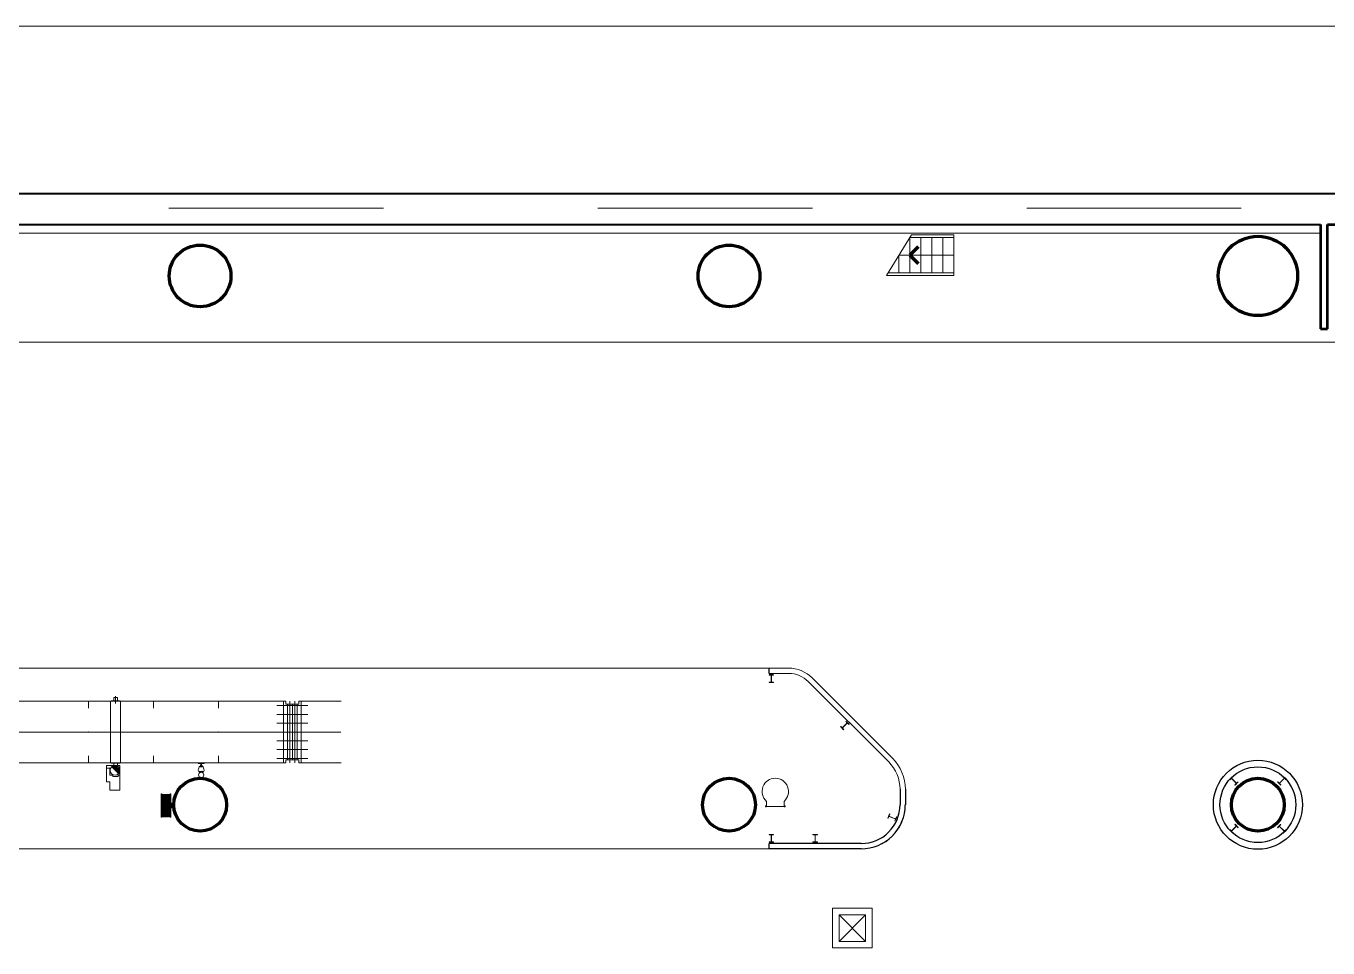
# Model space of a CAD drawing. Header units: metres. Extents: x 1807 to 3745, y 842 to 1968.
# Drawn here: x 3410.05 to 3439.59, y 1568.75 to 1589.67 of the extents above; entities that cross this region are included whole.
import ezdxf

# ---------------------------------------------------------------- set-up
doc = ezdxf.new("R2010")
doc.units = ezdxf.units.M
doc.header["$MEASUREMENT"] = 0
doc.linetypes.add('DGN1', pattern=[7.299439, 0, -7.299439])
doc.linetypes.add('DGN2', pattern=[9.732586, 4.866293, -4.866293])
doc.layers.add('Level 1', color=7, linetype='Continuous', lineweight=0)

msp = doc.modelspace()

# ---------------------------------------------------------------- linework, layer by layer
at = {"layer": 'Level 1', "color": 7, "linetype": 'Continuous', "lineweight": 13}
for p, q in [((3405.77, 1589.67), (3524.2, 1589.67)), ((3429.573, 1584.011), (3430.144, 1584.931)), ((3430.1, 1584.871), (3431.1, 1584.871)), ((3430.1, 1584.071), (3430.1, 1584.871)), ((3430.144, 1584.931), (3431.1, 1584.931)), ((3430.35, 1584.071), (3430.35, 1584.871)), ((3430.6, 1584.071), (3430.6, 1584.871)), ((3430.85, 1584.071), (3430.85, 1584.871)), ((3431.1, 1584.931), (3431.1, 1584.011)), ((3429.85, 1584.071), (3429.85, 1584.471)), ((3431.1, 1584.011), (3429.573, 1584.011)), ((3431.1, 1584.071), (3429.6, 1584.071)), ((3426.911, 1574.95), (3427.012, 1574.95)), ((3426.911, 1574.942), (3426.911, 1574.95)), ((3426.952, 1574.942), (3426.911, 1574.942)), ((3426.911, 1574.772), (3426.911, 1574.78)), ((3426.911, 1574.78), (3426.952, 1574.78)), ((3427.012, 1574.772), (3426.911, 1574.772)), ((3426.959, 1574.788), (3426.959, 1574.934)), ((3426.964, 1574.934), (3426.964, 1574.788)), ((3427.012, 1574.942), (3426.972, 1574.942)), ((3426.972, 1574.78), (3427.012, 1574.78)), ((3427.012, 1574.95), (3427.012, 1574.942)), ((3427.012, 1574.78), (3427.012, 1574.772)), ((3428.648, 1573.893), (3428.654, 1573.899)), ((3428.677, 1573.864), (3428.648, 1573.893)), ((3428.654, 1573.899), (3428.726, 1573.827)), ((3428.528, 1573.773), (3428.534, 1573.779)), ((3428.6, 1573.701), (3428.528, 1573.773)), ((3428.534, 1573.779), (3428.563, 1573.75)), ((3428.573, 1573.75), (3428.677, 1573.854)), ((3428.681, 1573.85), (3428.577, 1573.746)), ((3428.577, 1573.736), (3428.606, 1573.707)), ((3428.606, 1573.707), (3428.6, 1573.701)), ((3428.72, 1573.821), (3428.691, 1573.85)), ((3428.726, 1573.827), (3428.72, 1573.821)), ((3437.43, 1572.643), (3437.358, 1572.571)), ((3437.358, 1572.571), (3437.364, 1572.566)), ((3437.364, 1572.566), (3437.393, 1572.595)), ((3437.403, 1572.595), (3437.507, 1572.491)), ((3437.407, 1572.609), (3437.435, 1572.638)), ((3437.51, 1572.494), (3437.407, 1572.598)), ((3437.435, 1572.638), (3437.43, 1572.643)), ((3437.507, 1572.48), (3437.478, 1572.451)), ((3437.478, 1572.451), (3437.484, 1572.446)), ((3437.484, 1572.446), (3437.556, 1572.517)), ((3437.55, 1572.523), (3437.521, 1572.494)), ((3437.556, 1572.517), (3437.55, 1572.523)), ((3438.451, 1572.522), (3438.446, 1572.516)), ((3438.446, 1572.516), (3438.517, 1572.444)), ((3438.48, 1572.493), (3438.451, 1572.522)), ((3438.595, 1572.597), (3438.491, 1572.493)), ((3438.494, 1572.49), (3438.598, 1572.593)), ((3438.523, 1572.45), (3438.494, 1572.479)), ((3438.517, 1572.444), (3438.523, 1572.45)), ((3438.571, 1572.642), (3438.566, 1572.636)), ((3438.566, 1572.636), (3438.595, 1572.607)), ((3438.643, 1572.57), (3438.571, 1572.642)), ((3438.609, 1572.593), (3438.637, 1572.565)), ((3438.637, 1572.565), (3438.643, 1572.57)), ((3413.114, 1571.716), (3413.114, 1572.246)), ((3413.114, 1572.246), (3413.129, 1572.246)), ((3413.129, 1572.246), (3413.129, 1571.716)), ((3413.319, 1571.716), (3413.319, 1572.246)), ((3413.319, 1572.246), (3413.333, 1572.246)), ((3413.333, 1572.246), (3413.333, 1571.716)), ((3426.825, 1571.95), (3426.825, 1571.975)), ((3426.825, 1571.975), (3426.85, 1571.975)), ((3426.85, 1571.95), (3426.825, 1571.95)), ((3426.85, 1571.963), (3426.85, 1572.076)), ((3426.85, 1571.975), (3426.85, 1571.95)), ((3427.25, 1571.963), (3426.85, 1571.963)), ((3427.25, 1572.076), (3427.25, 1571.963)), ((3427.275, 1571.975), (3427.25, 1571.975)), ((3427.25, 1571.975), (3427.25, 1571.95)), ((3427.25, 1571.95), (3427.275, 1571.95)), ((3427.275, 1571.95), (3427.275, 1571.975)), ((3413.129, 1571.716), (3413.114, 1571.716)), ((3413.333, 1571.716), (3413.319, 1571.716)), ((3429.602, 1571.696), (3429.64, 1571.79)), ((3429.609, 1571.693), (3429.602, 1571.696)), ((3429.624, 1571.73), (3429.609, 1571.693)), ((3429.648, 1571.787), (3429.632, 1571.749)), ((3429.77, 1571.678), (3429.634, 1571.735)), ((3429.636, 1571.739), (3429.772, 1571.683)), ((3429.64, 1571.79), (3429.648, 1571.787)), ((3429.759, 1571.631), (3429.774, 1571.668)), ((3429.766, 1571.628), (3429.759, 1571.631)), ((3429.805, 1571.722), (3429.766, 1571.628)), ((3429.782, 1571.687), (3429.797, 1571.725)), ((3429.797, 1571.725), (3429.805, 1571.722)), ((3437.483, 1571.556), (3437.477, 1571.55)), ((3437.477, 1571.55), (3437.506, 1571.521)), ((3437.554, 1571.484), (3437.483, 1571.556)), ((3438.516, 1571.554), (3438.444, 1571.483)), ((3438.493, 1571.52), (3438.522, 1571.549)), ((3438.522, 1571.549), (3438.516, 1571.554)), ((3426.911, 1571.32), (3426.911, 1571.328)), ((3426.911, 1571.328), (3427.012, 1571.328)), ((3426.952, 1571.32), (3426.911, 1571.32)), ((3426.959, 1571.166), (3426.959, 1571.312)), ((3426.964, 1571.312), (3426.964, 1571.166)), ((3427.012, 1571.32), (3426.972, 1571.32)), ((3427.012, 1571.328), (3427.012, 1571.32)), ((3427.904, 1571.32), (3427.904, 1571.328)), ((3427.904, 1571.328), (3428.005, 1571.328)), ((3427.944, 1571.32), (3427.904, 1571.32)), ((3427.952, 1571.166), (3427.952, 1571.312)), ((3427.957, 1571.312), (3427.957, 1571.166)), ((3428.005, 1571.32), (3427.964, 1571.32)), ((3428.005, 1571.328), (3428.005, 1571.32)), ((3437.363, 1571.435), (3437.357, 1571.43)), ((3437.357, 1571.43), (3437.429, 1571.358)), ((3437.391, 1571.407), (3437.363, 1571.435)), ((3437.506, 1571.51), (3437.402, 1571.407)), ((3437.405, 1571.403), (3437.509, 1571.507)), ((3437.434, 1571.364), (3437.405, 1571.393)), ((3437.429, 1571.358), (3437.434, 1571.364)), ((3437.52, 1571.507), (3437.549, 1571.478)), ((3437.549, 1571.478), (3437.554, 1571.484)), ((3438.444, 1571.483), (3438.45, 1571.477)), ((3438.45, 1571.477), (3438.479, 1571.506)), ((3438.49, 1571.506), (3438.593, 1571.402)), ((3438.597, 1571.405), (3438.493, 1571.509)), ((3438.593, 1571.391), (3438.565, 1571.362)), ((3438.565, 1571.362), (3438.57, 1571.357)), ((3438.57, 1571.357), (3438.642, 1571.429)), ((3438.636, 1571.434), (3438.607, 1571.405)), ((3438.642, 1571.429), (3438.636, 1571.434)), ((3426.911, 1571.15), (3426.911, 1571.158)), ((3426.911, 1571.158), (3426.952, 1571.158)), ((3427.012, 1571.15), (3426.911, 1571.15)), ((3426.972, 1571.158), (3427.012, 1571.158)), ((3427.012, 1571.158), (3427.012, 1571.15)), ((3427.904, 1571.15), (3427.904, 1571.158)), ((3427.904, 1571.158), (3427.944, 1571.158)), ((3428.005, 1571.15), (3427.904, 1571.15)), ((3427.964, 1571.158), (3428.005, 1571.158)), ((3428.005, 1571.158), (3428.005, 1571.15)), ((3428.5, 1569.5), (3429.1, 1569.5)), ((3428.5, 1568.9), (3428.5, 1569.5)), ((3429.1, 1569.5), (3429.1, 1568.9)), ((3429.1, 1568.9), (3428.5, 1568.9))]:
    msp.add_line(p, q, dxfattribs=at)
at = {"layer": 'Level 1', "color": 7, "linetype": 'Continuous', "lineweight": 40}
for p, q in [((3403.57, 1585.87), (3521.2, 1585.87)), ((3403.17, 1585.17), (3426, 1585.17)), ((3424.51, 1585.17), (3439.42, 1585.17))]:
    msp.add_line(p, q, dxfattribs=at)
at = {"layer": 'Level 1', "color": 7, "linetype": 'DGN2', "lineweight": 0}
msp.add_line((3403.56, 1585.54), (3559.49, 1585.54), dxfattribs=at)
at = {"layer": 'Level 1', "color": 7, "linetype": 'Continuous', "lineweight": 53}
for p, q in [((3439.42, 1585.17), (3439.42, 1582.8)), ((3439.58, 1585.17), (3448.42, 1585.17)), ((3439.58, 1582.8), (3439.58, 1585.17)), ((3439.42, 1582.8), (3439.58, 1582.8))]:
    msp.add_line(p, q, dxfattribs=at)
at = {"layer": 'Level 1', "color": 7, "linetype": 'Continuous', "lineweight": 0}
for p, q in [((3439.42, 1584.97), (3403.17, 1584.97)), ((3429.85, 1584.471), (3431.1, 1584.471)), ((3520.7, 1582.5), (3403.17, 1582.5)), ((3390.646, 1575.1), (3427.354, 1575.1)), ((3426.909, 1575.1), (3427.354, 1575.1)), ((3426.909, 1574.98), (3427.354, 1574.98)), ((3429.623, 1572.972), (3427.799, 1574.796)), ((3429.708, 1573.057), (3427.884, 1574.88)), ((3429.708, 1573.057), (3427.884, 1574.88)), ((3415.893, 1574.35), (3405.6, 1574.35)), ((3411.471, 1574.35), (3411.471, 1574.19)), ((3411.983, 1574.36), (3412.183, 1574.36)), ((3412.043, 1574.43), (3412.043, 1574.36)), ((3412.043, 1574.43), (3412.123, 1574.43)), ((3412.123, 1574.43), (3412.123, 1574.36)), ((3412.943, 1574.35), (3412.943, 1574.19)), ((3414.414, 1574.35), (3414.414, 1574.19)), ((3416.093, 1574.25), (3415.743, 1574.25)), ((3415.943, 1574.35), (3415.893, 1574.35)), ((3415.943, 1574.28), (3415.943, 1574.35)), ((3416.093, 1574.28), (3415.943, 1574.28)), ((3416.093, 1574.28), (3416.093, 1573.02)), ((3416.093, 1574.28), (3416.243, 1574.28)), ((3416.093, 1573.02), (3416.093, 1574.28)), ((3416.093, 1574.25), (3416.443, 1574.25)), ((3416.243, 1574.35), (3416.293, 1574.35)), ((3416.243, 1574.28), (3416.243, 1574.35)), ((3417.2, 1574.35), (3416.293, 1574.35)), ((3416.093, 1574.05), (3415.743, 1574.05)), ((3416.093, 1574.05), (3416.443, 1574.05)), ((3410.099, 1573.651), (3410.101, 1573.649)), ((3410.099, 1573.649), (3410.101, 1573.651)), ((3411.444, 1573.649), (3411.442, 1573.651)), ((3411.444, 1573.651), (3411.442, 1573.649)), ((3411.47, 1573.651), (3411.472, 1573.649)), ((3411.47, 1573.649), (3411.472, 1573.651)), ((3411.57, 1573.651), (3411.572, 1573.649)), ((3411.57, 1573.649), (3411.572, 1573.651)), ((3412.944, 1573.649), (3412.942, 1573.651)), ((3412.944, 1573.651), (3412.942, 1573.649)), ((3412.942, 1573.651), (3412.944, 1573.649)), ((3412.942, 1573.649), (3412.944, 1573.651)), ((3413.042, 1573.651), (3413.044, 1573.649)), ((3413.042, 1573.649), (3413.044, 1573.651)), ((3414.413, 1573.651), (3414.415, 1573.649)), ((3414.413, 1573.649), (3414.415, 1573.651)), ((3414.513, 1573.651), (3414.515, 1573.649)), ((3414.513, 1573.649), (3414.515, 1573.651)), ((3416.093, 1573.85), (3415.743, 1573.85)), ((3416.093, 1573.65), (3415.743, 1573.65)), ((3415.894, 1573.649), (3415.892, 1573.651)), ((3415.894, 1573.651), (3415.892, 1573.649)), ((3416.092, 1573.651), (3416.094, 1573.649)), ((3416.092, 1573.649), (3416.094, 1573.651)), ((3416.094, 1573.649), (3416.092, 1573.651)), ((3416.094, 1573.651), (3416.092, 1573.649)), ((3416.093, 1573.85), (3416.443, 1573.85)), ((3416.093, 1573.65), (3416.443, 1573.65)), ((3416.292, 1573.651), (3416.294, 1573.649)), ((3416.292, 1573.649), (3416.294, 1573.651)), ((3416.093, 1573.45), (3415.743, 1573.45)), ((3416.093, 1573.45), (3416.443, 1573.45)), ((3411.471, 1573.11), (3411.471, 1572.95)), ((3412.943, 1573.11), (3412.943, 1572.95)), ((3414.414, 1573.11), (3414.414, 1572.95)), ((3416.093, 1573.25), (3415.743, 1573.25)), ((3416.093, 1573.05), (3415.743, 1573.05)), ((3416.093, 1573.02), (3415.943, 1573.02)), ((3415.943, 1573.02), (3415.943, 1572.95)), ((3416.093, 1573.25), (3416.443, 1573.25)), ((3416.093, 1573.05), (3416.443, 1573.05)), ((3416.093, 1573.02), (3416.243, 1573.02)), ((3416.243, 1573.02), (3416.243, 1572.95)), ((3429.708, 1573.057), (3429.708, 1573.057)), ((3415.893, 1572.95), (3405.6, 1572.95)), ((3412.179, 1572.89), (3411.879, 1572.89)), ((3411.879, 1572.89), (3411.879, 1572.83)), ((3411.951, 1572.83), (3411.879, 1572.83)), ((3411.951, 1572.83), (3411.951, 1572.672)), ((3411.983, 1572.94), (3412.183, 1572.94)), ((3412.151, 1572.708), (3411.996, 1572.862)), ((3412.165, 1572.729), (3412.017, 1572.877)), ((3412.043, 1572.94), (3412.043, 1572.89)), ((3412.175, 1572.754), (3412.043, 1572.887)), ((3412.178, 1572.787), (3412.075, 1572.89)), ((3412.123, 1572.94), (3412.123, 1572.89)), ((3412.179, 1572.89), (3412.179, 1572.672)), ((3413.956, 1572.934), (3413.956, 1572.954)), ((3413.956, 1572.954), (3414.091, 1572.954)), ((3414.091, 1572.934), (3413.956, 1572.934)), ((3413.976, 1572.857), (3413.976, 1572.867)), ((3413.976, 1572.867), (3414.071, 1572.867)), ((3414.071, 1572.857), (3413.976, 1572.857)), ((3413.976, 1572.757), (3413.976, 1572.742)), ((3413.985, 1572.739), (3413.985, 1572.723)), ((3414.001, 1572.867), (3414.001, 1572.876)), ((3414.046, 1572.867), (3414.001, 1572.867)), ((3414.005, 1572.757), (3414.005, 1572.742)), ((3414.016, 1572.899), (3414.012, 1572.899)), ((3414.013, 1572.879), (3414.013, 1572.867)), ((3414.016, 1572.899), (3414.016, 1572.934)), ((3414.016, 1572.934), (3414.031, 1572.934)), ((3414.031, 1572.899), (3414.016, 1572.899)), ((3414.031, 1572.934), (3414.031, 1572.899)), ((3414.036, 1572.899), (3414.031, 1572.899)), ((3414.034, 1572.879), (3414.034, 1572.867)), ((3414.042, 1572.757), (3414.042, 1572.742)), ((3414.046, 1572.879), (3414.046, 1572.867)), ((3414.062, 1572.723), (3414.062, 1572.739)), ((3414.07, 1572.742), (3414.071, 1572.742)), ((3414.071, 1572.867), (3414.071, 1572.857)), ((3414.071, 1572.742), (3414.071, 1572.757)), ((3414.091, 1572.954), (3414.091, 1572.934)), ((3415.943, 1572.95), (3415.893, 1572.95)), ((3416.243, 1572.95), (3416.293, 1572.95)), ((3417.2, 1572.95), (3416.293, 1572.95)), ((3412.023, 1572.672), (3411.951, 1572.672)), ((3412.143, 1572.642), (3412.022, 1572.642)), ((3412.023, 1572.672), (3412.023, 1572.642)), ((3412.179, 1572.672), (3412.143, 1572.672)), ((3412.143, 1572.672), (3412.143, 1572.642)), ((3413.13, 1571.736), (3413.13, 1572.226)), ((3413.149, 1571.736), (3413.149, 1572.226)), ((3413.167, 1571.736), (3413.167, 1572.226)), ((3413.186, 1571.736), (3413.186, 1572.226)), ((3413.204, 1571.736), (3413.204, 1572.226)), ((3413.223, 1571.736), (3413.223, 1572.226)), ((3413.241, 1571.739), (3413.241, 1572.226)), ((3413.241, 1571.739), (3413.241, 1572.226)), ((3413.26, 1571.736), (3413.26, 1572.226)), ((3413.278, 1571.736), (3413.278, 1572.226)), ((3413.297, 1571.736), (3413.297, 1572.226)), ((3413.316, 1571.736), (3413.316, 1572.226)), ((3430.001, 1572), (3430.001, 1572.35)), ((3429, 1571), (3389, 1571)), ((3428.35, 1569.65), (3429.25, 1569.65)), ((3428.35, 1568.75), (3428.35, 1569.65)), ((3428.5, 1569.5), (3429.1, 1568.9)), ((3429.1, 1569.5), (3428.5, 1568.9)), ((3429.25, 1569.65), (3429.25, 1568.75)), ((3429.25, 1568.75), (3428.35, 1568.75))]:
    msp.add_line(p, q, dxfattribs=at)
at = {"layer": 'Level 1', "color": 7, "linetype": 'Continuous', "lineweight": 70}
for p, q in [((3430.289, 1584.661), (3430.1, 1584.471)), ((3430.1, 1584.471), (3430.289, 1584.282))]:
    msp.add_line(p, q, dxfattribs=at)
at = {"layer": 'Level 1', "color": 7, "linetype": 'Continuous', "lineweight": 30}
for p, q in [((3426.909, 1574.98), (3426.909, 1575.1)), ((3426.909, 1574.98), (3427.004, 1574.98)), ((3429.881, 1572.35), (3429.881, 1572)), ((3430.001, 1572.35), (3430.001, 1572)), ((3413.34, 1571.93), (3413.34, 1572.032)), ((3413.34, 1572.032), (3413.369, 1572.032)), ((3413.369, 1571.93), (3413.34, 1571.93)), ((3413.369, 1572.032), (3413.369, 1571.93)), ((3429, 1571.12), (3426.909, 1571.12)), ((3426.909, 1571), (3426.909, 1571.12)), ((3429, 1571), (3426.909, 1571))]:
    msp.add_line(p, q, dxfattribs=at)
at = {"layer": 'Level 1', "color": 7, "linetype": 'Continuous', "lineweight": 0, "ltscale": 4}
for p, q in [((3411.97, 1574.35), (3411.97, 1572.95)), ((3412.083, 1574.3), (3412.083, 1574.464)), ((3412.196, 1574.35), (3412.196, 1572.95)), ((3415.893, 1572.95), (3415.893, 1574.35)), ((3415.983, 1573.02), (3415.983, 1574.28)), ((3416.038, 1572.95), (3416.038, 1574.351)), ((3416.148, 1574.35), (3416.148, 1572.949)), ((3416.203, 1574.28), (3416.203, 1573.02)), ((3416.293, 1574.35), (3416.293, 1572.95)), ((3417.19, 1573.65), (3405.4, 1573.65)), ((3411.879, 1572.83), (3411.879, 1572.522)), ((3411.951, 1572.522), (3411.879, 1572.522)), ((3411.951, 1572.522), (3411.951, 1572.334)), ((3412.179, 1572.334), (3412.179, 1572.672)), ((3411.951, 1572.334), (3412.179, 1572.334))]:
    msp.add_line(p, q, dxfattribs=at)
at = {"layer": 'Level 1', "color": 7, "linetype": 'DGN1', "lineweight": 0}
for p, q in [((3413.339, 1572.029), (3413.132, 1572.029)), ((3413.339, 1571.933), (3413.132, 1571.933))]:
    msp.add_line(p, q, dxfattribs=at)
at = {"layer": 'Level 1', "color": 7, "linetype": 'Continuous', "lineweight": 70}
for centre, radius in [((3438, 1584), 0.9), ((3414, 1584), 0.7), ((3426, 1584), 0.7), ((3414, 1572), 0.6), ((3426, 1572), 0.6), ((3438, 1572), 0.6)]:
    msp.add_circle(centre, radius, dxfattribs=at)
at = {"layer": 'Level 1', "color": 7, "linetype": 'Continuous', "lineweight": 30}
for radius in [1.01, 0.86]:
    msp.add_circle((3438, 1572), radius, dxfattribs=at)
at = {"layer": 'Level 1', "color": 7, "linetype": 'Continuous', "lineweight": 0}
msp.add_circle((3412.069, 1572.781), 0.109, dxfattribs=at)
at = {"layer": 'Level 1', "color": 7, "linetype": 'Continuous', "lineweight": 13}
msp.add_circle((3414.024, 1572.677), 0.06, dxfattribs=at)
at = {"layer": 'Level 1', "color": 7, "linetype": 'Continuous', "lineweight": 0}
for centre, radius, start, end in [((3427.354, 1574.35), 0.75, 45.0076, 90), ((3427.354, 1574.35), 0.75, 45.0076, 90), ((3427.354, 1574.35), 0.63, 45.0076, 90), ((3429.001, 1572.35), 1, 0, 45.0073), ((3429.001, 1572.35), 1, 0, 45.0073), ((3413.99, 1572.788), 0.0339, 151.1573, 246.7573), ((3413.897, 1572.853), 0.0799, 322.5986, 2.7841), ((3413.991, 1572.719), 0.04, 68.767, 111.233), ((3413.991, 1572.779), 0.04, 248.767, 291.233), ((3414.007, 1572.877), 0.00618, 13.8756, 193.8756), ((3413.992, 1572.898), 0.0205, 309.866, 0.7387), ((3414.024, 1572.689), 0.0701, 74.7036, 105.2964), ((3414.024, 1572.809), 0.0701, 254.7036, 285.2964), ((3414.024, 1572.871), 0.0127, 34.4192, 145.5808), ((3414.04, 1572.877), 0.00618, 13.8756, 166.1244), ((3414.056, 1572.898), 0.0205, 179.2613, 230.134), ((3414.057, 1572.719), 0.04, 68.767, 111.233), ((3414.057, 1572.779), 0.04, 248.767, 291.233), ((3414.151, 1572.853), 0.0799, 177.2159, 217.4014), ((3414.058, 1572.788), 0.0339, 293.2427, 28.8427), ((3429.001, 1572.35), 0.88, 0, 45.0073), ((3429.001, 1572), 1, 270, 357.688)]:
    msp.add_arc(centre, radius, start, end, dxfattribs=at)
at = {"layer": 'Level 1', "color": 7, "linetype": 'Continuous', "lineweight": 13}
for centre, radius, start, end in [((3426.952, 1574.934), 0.0076, 0, 90), ((3426.952, 1574.788), 0.0076, 270, 0), ((3426.972, 1574.934), 0.0076, 90, 180), ((3426.972, 1574.788), 0.0076, 180, 270), ((3428.568, 1573.755), 0.0076, 225, 315), ((3428.582, 1573.741), 0.0076, 135, 225), ((3428.672, 1573.859), 0.0076, 315, 45), ((3428.686, 1573.845), 0.0076, 45, 135), ((3427.05, 1572.3), 0.3, 311.8109, 228.1903), ((3437.398, 1572.589), 0.0076, 45, 135), ((3437.412, 1572.603), 0.0076, 135, 225), ((3437.502, 1572.485), 0.0076, 315, 45), ((3437.516, 1572.499), 0.0076, 225, 315), ((3438.485, 1572.498), 0.0076, 225, 315), ((3438.499, 1572.484), 0.0076, 135, 225), ((3438.589, 1572.602), 0.0076, 315, 45), ((3438.603, 1572.588), 0.0076, 45, 135), ((3429.632, 1571.728), 0.0076, 67.5, 157.5), ((3429.639, 1571.746), 0.0076, 157.5, 247.5), ((3429.767, 1571.671), 0.0076, 337.5, 67.5), ((3429.775, 1571.69), 0.0076, 247.5, 337.5), ((3426.952, 1571.312), 0.0076, 0, 90), ((3426.972, 1571.312), 0.0076, 90, 180), ((3427.944, 1571.312), 0.0076, 0, 90), ((3427.964, 1571.312), 0.0076, 90, 180), ((3437.397, 1571.412), 0.0076, 225, 315), ((3437.411, 1571.398), 0.0076, 135, 225), ((3437.501, 1571.516), 0.0076, 315, 45), ((3437.515, 1571.502), 0.0076, 45, 135), ((3438.484, 1571.501), 0.0076, 45, 135), ((3438.498, 1571.515), 0.0076, 135, 225), ((3438.588, 1571.397), 0.0076, 315, 45), ((3438.602, 1571.411), 0.0076, 225, 315), ((3426.952, 1571.166), 0.0076, 270, 0), ((3426.972, 1571.166), 0.0076, 180, 270), ((3427.944, 1571.166), 0.0076, 270, 0), ((3427.964, 1571.166), 0.0076, 180, 270)]:
    msp.add_arc(centre, radius, start, end, dxfattribs=at)
at = {"layer": 'Level 1', "color": 7, "linetype": 'Continuous', "lineweight": 30}
for radius in [0.88, 1]:
    msp.add_arc((3429, 1572), radius, 269.9999, 0.0005, dxfattribs=at)
at = {"layer": 'Level 1', "color": 7, "linetype": 'Continuous', "lineweight": 0, "extrusion": (0, 0, -1)}
for centre, major_axis, ratio in [((3413.139, 1572.219), (0, -0.017), 0.578813), ((3413.158, 1572.219), (0, -0.017), 0.578813), ((3413.176, 1572.219), (0, -0.017), 0.578813), ((3413.195, 1572.219), (0, -0.017), 0.578813), ((3413.213, 1572.219), (0, -0.017), 0.578813), ((3413.232, 1572.219), (0, -0.017), 0.578813), ((3413.251, 1571.743), (0, 0.017), 0.578812), ((3413.269, 1571.743), (0, 0.017), 0.578812), ((3413.288, 1571.743), (0, 0.017), 0.578812), ((3413.306, 1571.743), (0, 0.017), 0.578812)]:
    msp.add_ellipse(centre, major_axis=major_axis, ratio=ratio, start_param=1.981756, end_param=4.478097, dxfattribs=at)
at = {"layer": 'Level 1', "color": 7, "linetype": 'Continuous', "lineweight": 0}
for centre, major_axis, ratio in [((3413.251, 1572.219), (0, 0.017), 0.578813), ((3413.269, 1572.219), (0, 0.017), 0.578813), ((3413.288, 1572.219), (0, 0.017), 0.578813), ((3413.306, 1572.219), (0, 0.017), 0.578813), ((3413.139, 1571.743), (0, -0.017), 0.578812), ((3413.158, 1571.743), (0, -0.017), 0.578812), ((3413.176, 1571.743), (0, -0.017), 0.578812), ((3413.195, 1571.743), (0, -0.017), 0.578812), ((3413.213, 1571.743), (0, -0.017), 0.578812), ((3413.232, 1571.743), (0, -0.017), 0.578812)]:
    msp.add_ellipse(centre, major_axis=major_axis, ratio=ratio, start_param=5.123349, end_param=7.619689, dxfattribs=at)

doc.saveas('drawing.dxf')
